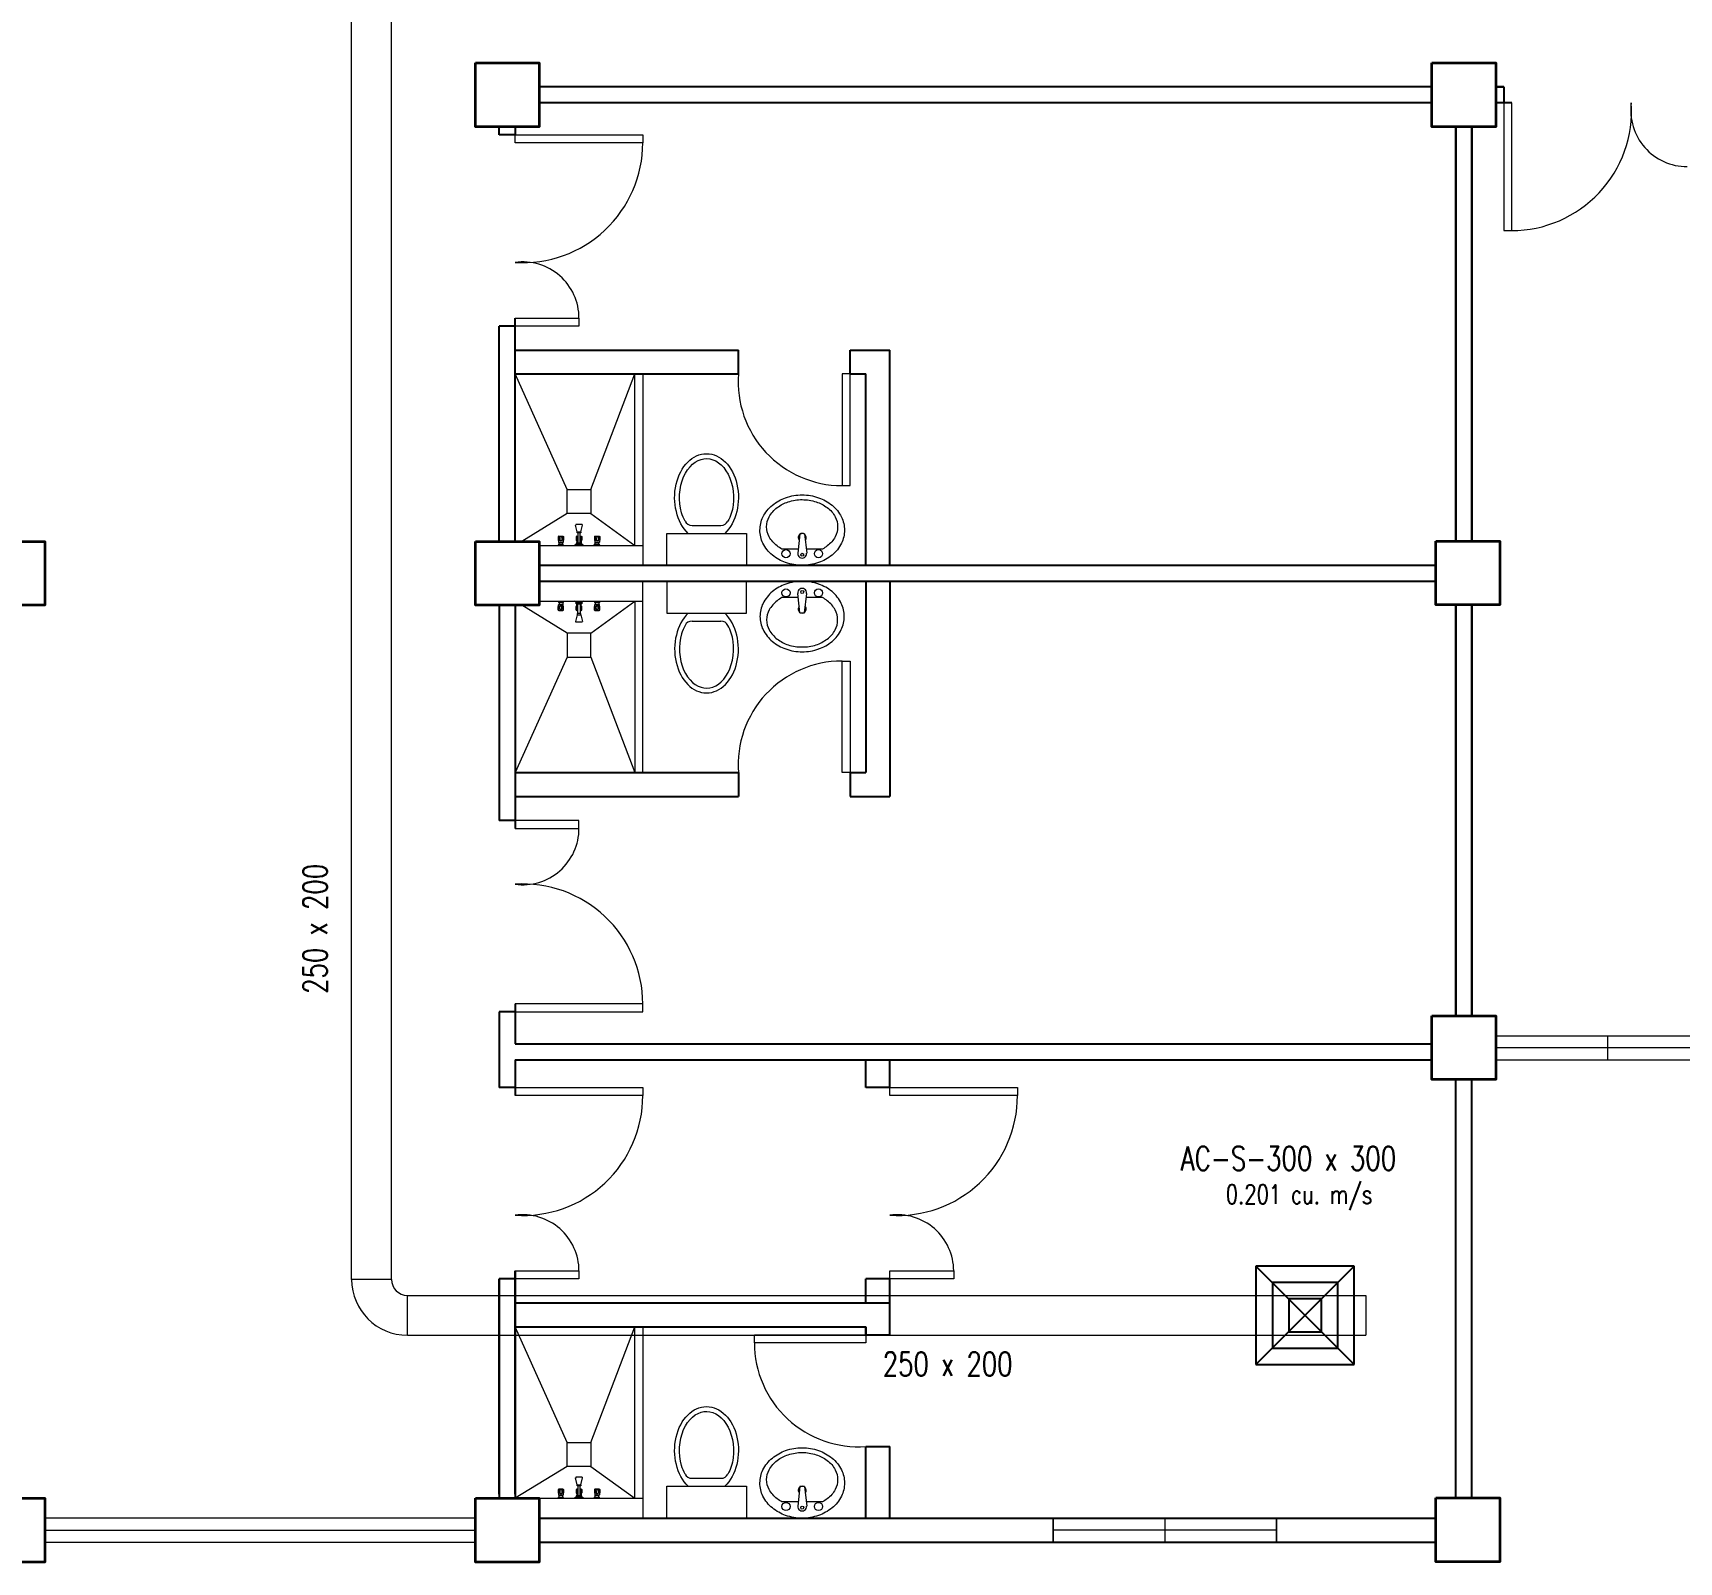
# Model space of a CAD drawing. Header units: millimetres. Extents: x 3 to 421, y 1 to 233.
# Drawn here: x 20.54 to 30.87, y 17.74 to 27.33 of the extents above; entities that cross this region are included whole.
import ezdxf

# ---------------------------------------------------------------- set-up
doc = ezdxf.new("R2010")
doc.units = ezdxf.units.MM
doc.header["$MEASUREMENT"] = 0
doc.layers.add('ahu line', color=150, linetype='Continuous', lineweight=20)
for name, color, linetype in [('diffuser', 7, 'Continuous'), ('ducting label', 7, 'Continuous'), ('Legends', 7, 'Continuous')]:
    doc.layers.add(name, color=color, linetype=linetype)
doc.styles.add('Arch-Dim', font='simplex.shx', dxfattribs={"width": 0.75})

# ---------------------------------------------------------------- blocks, each defined once
blk = doc.blocks.new('AC-S-12')
at = {"layer": 'diffuser', "color": 30}
for p, q in [((-0.15, 0.15), (0.15, -0.15)), ((0.15, 0.15), (-0.15, -0.15)), ((-0.15, 0.15), (-0.15, -0.15)), ((0.15, 0.15), (-0.15, 0.15)), ((0.15, -0.15), (0.15, 0.15)), ((-0.1, 0.1), (-0.1, -0.1)), ((0.1, 0.1), (-0.1, 0.1)), ((0.1, -0.1), (0.1, 0.1)), ((-0.05, 0.05), (-0.05, -0.05)), ((0.05, 0.05), (-0.05, 0.05)), ((0.05, -0.05), (0.05, 0.05)), ((-0.05, -0.05), (0.05, -0.05)), ((-0.1, -0.1), (0.1, -0.1)), ((-0.15, -0.15), (0.15, -0.15))]:
    blk.add_line(p, q, dxfattribs=at)
for points in [[(-0.3582, 0.3582, 0, 0.0447, 0), (-0.2951, 0.295, 0, 0, 0), (-0.15, 0.15, 0, 0, 0)], [(0.3582, 0.3582, 0, 0.0447, 0), (0.2951, 0.295, 0, 0, 0), (0.15, 0.15, 0, 0, 0)], [(-0.3582, -0.3582, 0, 0.0447, 0), (-0.2951, -0.295, 0, 0, 0), (-0.15, -0.15, 0, 0, 0)], [(0.3582, -0.3582, 0, 0.0447, 0), (0.2951, -0.295, 0, 0, 0), (0.15, -0.15, 0, 0, 0)]]:
    blk.add_lwpolyline(points, format="xyseb", dxfattribs=at)
blk = doc.blocks.new('fcu')
at = {"layer": 'diffuser', "xscale": 2.052644456280903, "yscale": 2.052644456280903, "zscale": 2.052644456280903}
blk.add_blockref('AC-S-12', (0, 0), dxfattribs=at)

msp = doc.modelspace()

# ---------------------------------------------------------------- linework, layer by layer
at = {"color": 8, "linetype": 'ByBlock', "lineweight": 25}
for p, q in [((29.32, 26.987), (23.72, 26.987)), ((29.77, 26.987), (29.72, 26.987)), ((29.72, 26.987), (29.77, 26.987)), ((29.77, 26.987), (29.77, 26.887)), ((29.32, 26.887), (23.72, 26.887)), ((29.82, 26.887), (29.72, 26.887)), ((23.47, 26.687), (23.47, 26.737)), ((23.57, 26.687), (23.47, 26.687)), ((23.57, 26.737), (23.57, 26.687)), ((29.47, 24.139), (29.47, 26.737)), ((29.47, 26.737), (29.47, 24.139)), ((29.57, 24.139), (29.57, 26.737)), ((29.57, 26.737), (29.57, 24.139)), ((23.57, 24.137), (23.57, 25.537)), ((23.47, 24.137), (23.47, 25.487)), ((23.57, 25.487), (23.47, 25.487)), ((23.47, 24.137), (23.47, 25.487)), ((23.72, 23.987), (29.345, 23.987)), ((23.72, 23.887), (29.345, 23.887)), ((23.47, 23.737), (23.47, 22.387)), ((23.57, 23.737), (23.57, 22.337)), ((29.47, 21.162), (29.47, 23.739)), ((29.47, 23.739), (29.47, 21.162)), ((29.57, 21.162), (29.57, 23.739)), ((29.57, 23.739), (29.57, 21.162)), ((23.57, 22.387), (23.47, 22.387)), ((23.47, 21.187), (23.47, 20.937)), ((23.57, 21.187), (23.47, 21.187)), ((23.57, 21.237), (23.57, 20.987)), ((23.57, 20.987), (29.32, 20.987)), ((23.47, 20.937), (23.47, 20.712)), ((23.57, 20.887), (23.57, 20.662)), ((23.57, 20.887), (29.32, 20.887)), ((29.47, 18.139), (29.47, 20.762)), ((29.57, 18.139), (29.57, 20.762)), ((23.57, 20.712), (23.47, 20.712)), ((23.57, 19.562), (23.57, 18.137)), ((23.57, 18.162), (23.57, 19.562)), ((23.47, 19.512), (23.47, 18.137)), ((23.47, 18.162), (23.47, 19.512)), ((23.57, 19.512), (23.47, 19.512)), ((23.47, 18.162), (23.47, 19.512)), ((23.72, 18.012), (29.345, 18.012)), ((23.72, 17.862), (29.345, 17.862))]:
    msp.add_line(p, q, dxfattribs=at)
at = {"color": 8, "linetype": 'ByBlock', "lineweight": 25, "ltscale": 0.3}
for p, q in [((23.57, 25.337), (24.97, 25.337)), ((24.97, 25.187), (24.97, 25.337)), ((25.67, 25.337), (25.92, 25.337)), ((25.67, 25.187), (25.67, 25.337)), ((25.92, 23.987), (25.92, 25.337)), ((23.57, 25.187), (24.97, 25.187)), ((25.67, 25.187), (25.77, 25.187)), ((25.77, 23.987), (25.77, 25.187)), ((25.77, 23.887), (25.77, 22.687)), ((25.92, 23.887), (25.92, 22.537)), ((23.57, 22.687), (24.97, 22.687)), ((24.97, 22.687), (24.97, 22.537)), ((25.67, 22.687), (25.77, 22.687)), ((25.67, 22.687), (25.67, 22.537)), ((23.57, 22.537), (24.97, 22.537)), ((25.67, 22.537), (25.92, 22.537))]:
    msp.add_line(p, q, dxfattribs=at)
at = {"color": 8, "linetype": 'ByBlock', "lineweight": 9, "ltscale": 0.3}
for p, q in [((23.895, 24.462), (23.57, 25.187)), ((24.045, 24.462), (24.32, 25.187)), ((23.895, 24.312), (23.611, 24.137)), ((24.045, 24.312), (24.32, 24.112)), ((24.045, 23.562), (24.32, 23.762)), ((23.895, 23.562), (23.611, 23.737)), ((23.895, 23.412), (23.57, 22.687)), ((24.045, 23.412), (24.32, 22.687)), ((23.895, 18.487), (23.57, 19.212)), ((24.045, 18.487), (24.32, 19.212)), ((23.895, 18.337), (23.57, 18.137)), ((24.045, 18.337), (24.32, 18.137))]:
    msp.add_line(p, q, dxfattribs=at)
at = {"color": 8, "linetype": 'ByBlock', "lineweight": 9}
for p, q in [((23.47, 24.187), (23.47, 24.137)), ((23.57, 24.237), (23.57, 24.137)), ((23.72, 24.112), (24.37, 24.112)), ((23.72, 23.762), (24.37, 23.762)), ((29.72, 21.037), (32.47, 21.037)), ((31.12, 20.962), (29.72, 20.962)), ((30.42, 21.037), (30.42, 20.887)), ((29.72, 20.887), (32.57, 20.887)), ((23.72, 18.137), (24.37, 18.137)), ((23.32, 18.012), (20.62, 18.012)), ((26.945, 18.012), (26.945, 17.862)), ((27.645, 18.012), (27.645, 17.862)), ((28.345, 17.862), (28.345, 18.012)), ((20.62, 17.937), (23.32, 17.937)), ((28.345, 17.937), (26.945, 17.937)), ((20.62, 17.862), (23.32, 17.862))]:
    msp.add_line(p, q, dxfattribs=at)
at = {"color": 8, "lineweight": 9}
for p, q in [((23.843, 24.169), (23.84, 24.167)), ((23.84, 24.167), (23.873, 24.167)), ((23.84, 24.167), (23.84, 24.145)), ((23.843, 24.17), (23.869, 24.17)), ((23.843, 24.17), (23.843, 24.169)), ((23.843, 24.169), (23.869, 24.169)), ((23.869, 24.17), (23.869, 24.169)), ((23.869, 24.169), (23.873, 24.167)), ((23.873, 24.167), (23.873, 24.145)), ((23.958, 24.197), (23.949, 24.239)), ((23.989, 24.244), (23.951, 24.244)), ((23.957, 24.169), (23.953, 24.167)), ((23.953, 24.167), (23.962, 24.167)), ((23.953, 24.167), (23.953, 24.145)), ((23.957, 24.17), (23.962, 24.17)), ((23.957, 24.17), (23.957, 24.169)), ((23.957, 24.169), (23.962, 24.169)), ((23.958, 24.19), (23.958, 24.197)), ((23.958, 24.197), (23.982, 24.197)), ((23.958, 24.197), (23.982, 24.197)), ((23.982, 24.19), (23.958, 24.19)), ((23.962, 24.19), (23.962, 24.127)), ((23.977, 24.127), (23.977, 24.19)), ((23.977, 24.17), (23.983, 24.17)), ((23.977, 24.169), (23.983, 24.169)), ((23.977, 24.167), (23.987, 24.167)), ((23.982, 24.197), (23.991, 24.239)), ((23.982, 24.197), (23.982, 24.19)), ((23.983, 24.17), (23.983, 24.169)), ((23.983, 24.169), (23.987, 24.167)), ((23.987, 24.167), (23.987, 24.145)), ((24.07, 24.169), (24.067, 24.167)), ((24.067, 24.167), (24.067, 24.145)), ((24.067, 24.167), (24.1, 24.167)), ((24.07, 24.17), (24.07, 24.169)), ((24.07, 24.17), (24.097, 24.17)), ((24.07, 24.169), (24.097, 24.169)), ((24.097, 24.17), (24.097, 24.169)), ((24.097, 24.169), (24.1, 24.167)), ((24.1, 24.167), (24.1, 24.145)), ((24.52, 23.987), (24.52, 24.187)), ((24.52, 24.187), (25.02, 24.187)), ((24.679, 24.237), (24.86, 24.237)), ((25.02, 24.187), (25.02, 23.987)), ((25.355, 24.185), (25.342, 24.063)), ((25.384, 24.185), (25.398, 24.063)), ((23.839, 24.112), (23.843, 24.119)), ((23.839, 24.112), (23.873, 24.112)), ((23.839, 24.112), (23.873, 24.112)), ((23.839, 24.112), (23.839, 24.112)), ((23.84, 24.145), (23.842, 24.141)), ((23.842, 24.139), (23.842, 24.133)), ((23.842, 24.133), (23.843, 24.131)), ((23.842, 24.133), (23.87, 24.133)), ((23.843, 24.158), (23.843, 24.146)), ((23.843, 24.145), (23.85, 24.145)), ((23.843, 24.131), (23.87, 24.131)), ((23.843, 24.119), (23.87, 24.119)), ((23.845, 24.119), (23.845, 24.131)), ((23.85, 24.158), (23.85, 24.146)), ((23.862, 24.158), (23.862, 24.146)), ((23.869, 24.145), (23.862, 24.145)), ((23.868, 24.119), (23.868, 24.131)), ((23.869, 24.158), (23.869, 24.146)), ((23.87, 24.139), (23.87, 24.133)), ((23.87, 24.133), (23.87, 24.131)), ((23.873, 24.112), (23.87, 24.119)), ((23.873, 24.145), (23.871, 24.141)), ((23.873, 24.112), (23.873, 24.112)), ((23.953, 24.118), (23.941, 24.112)), ((23.941, 24.112), (23.999, 24.112)), ((23.953, 24.145), (23.955, 24.141)), ((23.987, 24.127), (23.953, 24.127)), ((23.953, 24.127), (23.953, 24.118)), ((23.987, 24.118), (23.953, 24.118)), ((23.953, 24.118), (23.987, 24.118)), ((23.956, 24.139), (23.956, 24.133)), ((23.956, 24.133), (23.962, 24.133)), ((23.956, 24.133), (23.957, 24.131)), ((23.957, 24.158), (23.957, 24.146)), ((23.957, 24.145), (23.962, 24.145)), ((23.957, 24.131), (23.962, 24.131)), ((23.959, 24.127), (23.959, 24.131)), ((23.962, 24.127), (23.977, 24.127)), ((23.983, 24.145), (23.977, 24.145)), ((23.977, 24.133), (23.984, 24.133)), ((23.977, 24.131), (23.983, 24.131)), ((23.981, 24.127), (23.981, 24.131)), ((23.983, 24.158), (23.983, 24.146)), ((23.984, 24.133), (23.983, 24.131)), ((23.987, 24.145), (23.984, 24.141)), ((23.984, 24.139), (23.984, 24.133)), ((23.987, 24.118), (23.987, 24.127)), ((23.999, 24.112), (23.987, 24.118)), ((24.066, 24.113), (24.07, 24.119)), ((24.066, 24.113), (24.066, 24.112)), ((24.066, 24.113), (24.101, 24.113)), ((24.066, 24.112), (24.101, 24.112)), ((24.067, 24.145), (24.069, 24.141)), ((24.07, 24.158), (24.07, 24.146)), ((24.07, 24.145), (24.078, 24.145)), ((24.07, 24.139), (24.07, 24.133)), ((24.07, 24.133), (24.098, 24.133)), ((24.07, 24.133), (24.07, 24.131)), ((24.07, 24.131), (24.097, 24.131)), ((24.07, 24.119), (24.097, 24.119)), ((24.072, 24.119), (24.072, 24.131)), ((24.077, 24.158), (24.077, 24.146)), ((24.097, 24.145), (24.089, 24.145)), ((24.09, 24.158), (24.09, 24.146)), ((24.095, 24.119), (24.095, 24.131)), ((24.097, 24.158), (24.097, 24.146)), ((24.098, 24.133), (24.097, 24.131)), ((24.101, 24.113), (24.097, 24.119)), ((24.1, 24.145), (24.098, 24.141)), ((24.098, 24.139), (24.098, 24.133)), ((24.101, 24.113), (24.101, 24.112)), ((25.02, 23.987), (24.52, 23.987)), ((24.52, 23.887), (24.52, 23.687)), ((25.02, 23.887), (24.52, 23.887)), ((25.02, 23.687), (25.02, 23.887)), ((23.839, 23.762), (23.873, 23.762)), ((23.839, 23.761), (23.839, 23.762)), ((23.839, 23.761), (23.873, 23.761)), ((23.839, 23.761), (23.843, 23.754)), ((23.843, 23.754), (23.87, 23.754)), ((23.845, 23.754), (23.845, 23.742)), ((23.868, 23.754), (23.868, 23.742)), ((23.873, 23.761), (23.87, 23.754)), ((23.873, 23.761), (23.873, 23.762)), ((23.953, 23.756), (23.941, 23.762)), ((23.941, 23.762), (23.999, 23.762)), ((23.987, 23.756), (23.953, 23.756)), ((23.953, 23.746), (23.953, 23.756)), ((23.953, 23.756), (23.987, 23.756)), ((23.999, 23.762), (23.987, 23.756)), ((23.987, 23.756), (23.987, 23.746)), ((24.066, 23.761), (24.066, 23.762)), ((24.066, 23.762), (24.101, 23.762)), ((24.066, 23.761), (24.07, 23.754)), ((24.066, 23.761), (24.101, 23.761)), ((24.07, 23.754), (24.097, 23.754)), ((24.072, 23.754), (24.072, 23.742)), ((24.095, 23.754), (24.095, 23.742)), ((24.101, 23.761), (24.097, 23.754)), ((24.101, 23.761), (24.101, 23.762)), ((25.355, 23.689), (25.342, 23.811)), ((25.384, 23.689), (25.398, 23.811)), ((23.84, 23.728), (23.842, 23.732)), ((23.84, 23.706), (23.84, 23.728)), ((23.84, 23.706), (23.873, 23.706)), ((23.843, 23.705), (23.84, 23.706)), ((23.842, 23.74), (23.843, 23.742)), ((23.842, 23.74), (23.87, 23.74)), ((23.842, 23.734), (23.842, 23.74)), ((23.843, 23.742), (23.87, 23.742)), ((23.843, 23.728), (23.85, 23.728)), ((23.843, 23.715), (23.843, 23.727)), ((23.843, 23.705), (23.869, 23.705)), ((23.843, 23.703), (23.843, 23.705)), ((23.843, 23.703), (23.869, 23.703)), ((23.85, 23.715), (23.85, 23.727)), ((23.869, 23.728), (23.862, 23.728)), ((23.862, 23.715), (23.862, 23.727)), ((23.869, 23.715), (23.869, 23.727)), ((23.869, 23.705), (23.873, 23.706)), ((23.869, 23.703), (23.869, 23.705)), ((23.87, 23.74), (23.87, 23.742)), ((23.87, 23.734), (23.87, 23.74)), ((23.873, 23.728), (23.871, 23.732)), ((23.873, 23.706), (23.873, 23.728)), ((23.958, 23.676), (23.949, 23.634)), ((23.987, 23.746), (23.953, 23.746)), ((23.953, 23.728), (23.955, 23.732)), ((23.953, 23.706), (23.953, 23.728)), ((23.953, 23.706), (23.962, 23.706)), ((23.957, 23.705), (23.953, 23.706)), ((23.956, 23.74), (23.957, 23.742)), ((23.956, 23.74), (23.962, 23.74)), ((23.956, 23.734), (23.956, 23.74)), ((23.957, 23.742), (23.962, 23.742)), ((23.957, 23.728), (23.962, 23.728)), ((23.957, 23.715), (23.957, 23.727)), ((23.957, 23.705), (23.962, 23.705)), ((23.957, 23.703), (23.957, 23.705)), ((23.957, 23.703), (23.962, 23.703)), ((23.958, 23.684), (23.958, 23.676)), ((23.982, 23.684), (23.958, 23.684)), ((23.958, 23.676), (23.982, 23.676)), ((23.958, 23.676), (23.982, 23.676)), ((23.959, 23.746), (23.959, 23.742)), ((23.962, 23.684), (23.962, 23.746)), ((23.962, 23.746), (23.977, 23.746)), ((23.977, 23.746), (23.977, 23.684)), ((23.977, 23.742), (23.983, 23.742)), ((23.977, 23.74), (23.984, 23.74)), ((23.983, 23.728), (23.977, 23.728)), ((23.977, 23.706), (23.987, 23.706)), ((23.977, 23.705), (23.983, 23.705)), ((23.977, 23.703), (23.983, 23.703)), ((23.981, 23.746), (23.981, 23.742)), ((23.982, 23.676), (23.982, 23.684)), ((23.982, 23.676), (23.991, 23.634)), ((23.984, 23.74), (23.983, 23.742)), ((23.983, 23.715), (23.983, 23.727)), ((23.983, 23.705), (23.987, 23.706)), ((23.983, 23.703), (23.983, 23.705)), ((23.984, 23.734), (23.984, 23.74)), ((23.987, 23.728), (23.984, 23.732)), ((23.987, 23.706), (23.987, 23.728)), ((24.067, 23.728), (24.069, 23.732)), ((24.067, 23.706), (24.067, 23.728)), ((24.07, 23.705), (24.067, 23.706)), ((24.067, 23.706), (24.1, 23.706)), ((24.07, 23.742), (24.097, 23.742)), ((24.07, 23.74), (24.07, 23.742)), ((24.07, 23.734), (24.07, 23.74)), ((24.07, 23.74), (24.098, 23.74)), ((24.07, 23.728), (24.078, 23.728)), ((24.07, 23.715), (24.07, 23.727)), ((24.07, 23.703), (24.07, 23.705)), ((24.07, 23.705), (24.097, 23.705)), ((24.07, 23.703), (24.097, 23.703)), ((24.077, 23.715), (24.077, 23.727)), ((24.097, 23.728), (24.089, 23.728)), ((24.09, 23.715), (24.09, 23.727)), ((24.098, 23.74), (24.097, 23.742)), ((24.097, 23.715), (24.097, 23.727)), ((24.097, 23.705), (24.1, 23.706)), ((24.097, 23.703), (24.097, 23.705)), ((24.098, 23.734), (24.098, 23.74)), ((24.1, 23.728), (24.098, 23.732)), ((24.1, 23.706), (24.1, 23.728)), ((24.52, 23.687), (25.02, 23.687)), ((23.989, 23.63), (23.951, 23.63)), ((24.679, 23.637), (24.86, 23.637)), ((23.843, 18.194), (23.84, 18.192)), ((23.84, 18.192), (23.873, 18.192)), ((23.84, 18.192), (23.84, 18.17)), ((23.843, 18.195), (23.869, 18.195)), ((23.843, 18.195), (23.843, 18.194)), ((23.843, 18.194), (23.869, 18.194)), ((23.843, 18.183), (23.843, 18.171)), ((23.85, 18.183), (23.85, 18.171)), ((23.862, 18.183), (23.862, 18.171)), ((23.869, 18.195), (23.869, 18.194)), ((23.869, 18.194), (23.873, 18.192)), ((23.869, 18.183), (23.869, 18.171)), ((23.873, 18.192), (23.873, 18.17)), ((23.958, 18.222), (23.949, 18.264)), ((23.989, 18.269), (23.951, 18.269)), ((23.957, 18.194), (23.953, 18.192)), ((23.953, 18.192), (23.962, 18.192)), ((23.953, 18.192), (23.953, 18.17)), ((23.957, 18.195), (23.962, 18.195)), ((23.957, 18.195), (23.957, 18.194)), ((23.957, 18.194), (23.962, 18.194)), ((23.957, 18.183), (23.957, 18.171)), ((23.958, 18.215), (23.958, 18.222)), ((23.958, 18.222), (23.982, 18.222)), ((23.958, 18.222), (23.982, 18.222)), ((23.982, 18.215), (23.958, 18.215)), ((23.962, 18.215), (23.962, 18.152)), ((23.977, 18.152), (23.977, 18.215)), ((23.977, 18.195), (23.983, 18.195)), ((23.977, 18.194), (23.983, 18.194)), ((23.977, 18.192), (23.987, 18.192)), ((23.982, 18.222), (23.991, 18.264)), ((23.982, 18.222), (23.982, 18.215)), ((23.983, 18.195), (23.983, 18.194)), ((23.983, 18.194), (23.987, 18.192)), ((23.983, 18.183), (23.983, 18.171)), ((23.987, 18.192), (23.987, 18.17)), ((24.07, 18.194), (24.067, 18.192)), ((24.067, 18.192), (24.067, 18.17)), ((24.067, 18.192), (24.1, 18.192)), ((24.07, 18.195), (24.07, 18.194)), ((24.07, 18.195), (24.097, 18.195)), ((24.07, 18.194), (24.097, 18.194)), ((24.07, 18.183), (24.07, 18.171)), ((24.077, 18.183), (24.077, 18.171)), ((24.09, 18.183), (24.09, 18.171)), ((24.097, 18.195), (24.097, 18.194)), ((24.097, 18.194), (24.1, 18.192)), ((24.097, 18.183), (24.097, 18.171)), ((24.1, 18.192), (24.1, 18.17)), ((24.52, 18.012), (24.52, 18.212)), ((24.52, 18.212), (25.02, 18.212)), ((24.679, 18.262), (24.86, 18.262)), ((25.02, 18.212), (25.02, 18.012)), ((25.355, 18.21), (25.342, 18.088)), ((25.384, 18.21), (25.398, 18.088)), ((23.839, 18.137), (23.843, 18.144)), ((23.839, 18.137), (23.873, 18.137)), ((23.839, 18.137), (23.873, 18.137)), ((23.839, 18.137), (23.839, 18.137)), ((23.84, 18.17), (23.842, 18.166)), ((23.842, 18.164), (23.842, 18.158)), ((23.842, 18.158), (23.843, 18.156)), ((23.842, 18.158), (23.87, 18.158)), ((23.843, 18.17), (23.85, 18.17)), ((23.843, 18.156), (23.87, 18.156)), ((23.843, 18.144), (23.87, 18.144)), ((23.845, 18.144), (23.845, 18.156)), ((23.869, 18.17), (23.862, 18.17)), ((23.868, 18.144), (23.868, 18.156)), ((23.87, 18.164), (23.87, 18.158)), ((23.87, 18.158), (23.87, 18.156)), ((23.873, 18.137), (23.87, 18.144)), ((23.873, 18.17), (23.871, 18.166)), ((23.873, 18.137), (23.873, 18.137)), ((23.953, 18.143), (23.941, 18.137)), ((23.941, 18.137), (23.999, 18.137)), ((23.953, 18.17), (23.955, 18.166)), ((23.987, 18.152), (23.953, 18.152)), ((23.953, 18.152), (23.953, 18.143)), ((23.987, 18.143), (23.953, 18.143)), ((23.953, 18.143), (23.987, 18.143)), ((23.956, 18.164), (23.956, 18.158)), ((23.956, 18.158), (23.962, 18.158)), ((23.956, 18.158), (23.957, 18.156)), ((23.957, 18.17), (23.962, 18.17)), ((23.957, 18.156), (23.962, 18.156)), ((23.959, 18.152), (23.959, 18.156)), ((23.962, 18.152), (23.977, 18.152)), ((23.983, 18.17), (23.977, 18.17)), ((23.977, 18.158), (23.984, 18.158)), ((23.977, 18.156), (23.983, 18.156)), ((23.981, 18.152), (23.981, 18.156)), ((23.984, 18.158), (23.983, 18.156)), ((23.987, 18.17), (23.984, 18.166)), ((23.984, 18.164), (23.984, 18.158)), ((23.987, 18.143), (23.987, 18.152)), ((23.999, 18.137), (23.987, 18.143)), ((24.066, 18.138), (24.07, 18.144)), ((24.066, 18.138), (24.066, 18.137)), ((24.066, 18.138), (24.101, 18.138)), ((24.066, 18.137), (24.101, 18.137)), ((24.067, 18.17), (24.069, 18.166)), ((24.07, 18.17), (24.078, 18.17)), ((24.07, 18.164), (24.07, 18.158)), ((24.07, 18.158), (24.098, 18.158)), ((24.07, 18.158), (24.07, 18.156)), ((24.07, 18.156), (24.097, 18.156)), ((24.07, 18.144), (24.097, 18.144)), ((24.072, 18.144), (24.072, 18.156)), ((24.097, 18.17), (24.089, 18.17)), ((24.095, 18.144), (24.095, 18.156)), ((24.098, 18.158), (24.097, 18.156)), ((24.101, 18.138), (24.097, 18.144)), ((24.1, 18.17), (24.098, 18.166)), ((24.098, 18.164), (24.098, 18.158)), ((24.101, 18.138), (24.101, 18.137)), ((25.02, 18.012), (24.52, 18.012))]:
    msp.add_line(p, q, dxfattribs=at)
at = {"color": 8, "linetype": 'Continuous', "lineweight": 25}
for p, q in [((25.77, 20.712), (25.77, 20.887)), ((25.92, 20.712), (25.92, 20.887)), ((25.92, 20.712), (25.77, 20.712)), ((25.77, 19.362), (25.77, 19.512)), ((25.92, 19.512), (25.77, 19.512)), ((25.92, 19.362), (25.92, 19.512)), ((25.77, 19.212), (25.77, 19.162)), ((25.77, 19.162), (25.92, 19.162)), ((25.77, 18.462), (25.92, 18.462))]:
    msp.add_line(p, q, dxfattribs=at)
at = {"color": 8, "lineweight": 25, "ltscale": 0.3}
for p, q in [((23.57, 19.362), (25.92, 19.362)), ((25.67, 19.362), (25.92, 19.362)), ((25.92, 19.162), (25.92, 19.362)), ((23.57, 19.212), (25.77, 19.212)), ((25.67, 19.212), (25.77, 19.212)), ((25.77, 19.162), (25.77, 19.212)), ((25.77, 18.012), (25.77, 18.462)), ((25.92, 18.012), (25.92, 18.462))]:
    msp.add_line(p, q, dxfattribs=at)
at = {"color": 8, "linetype": 'ByBlock', "lineweight": 35}
for points in [[(23.32, 27.137), (23.72, 27.137), (23.72, 26.737), (23.32, 26.737)], [(29.32, 27.137), (29.72, 27.137), (29.72, 26.737), (29.32, 26.737)], [(20.22, 24.137), (20.62, 24.137), (20.62, 23.737), (20.22, 23.737)], [(23.32, 24.137), (23.72, 24.137), (23.72, 23.737), (23.32, 23.737)], [(29.345, 24.139), (29.745, 24.139), (29.745, 23.739), (29.345, 23.739)], [(29.32, 21.162), (29.72, 21.162), (29.72, 20.762), (29.32, 20.762)], [(20.22, 18.137), (20.62, 18.137), (20.62, 17.737), (20.22, 17.737)], [(23.32, 18.137), (23.72, 18.137), (23.72, 17.737), (23.32, 17.737)], [(29.345, 18.139), (29.745, 18.139), (29.745, 17.739), (29.345, 17.739)]]:
    msp.add_lwpolyline(points, close=True, dxfattribs=at)
at = {"color": 8, "lineweight": 13, "ltscale": 0.03}
for points in [[(29.82, 26.887), (29.77, 26.887), (29.77, 26.087), (29.82, 26.087)], [(23.57, 26.637), (23.57, 26.687), (24.37, 26.687), (24.37, 26.637)], [(23.57, 25.487), (23.57, 25.537), (23.97, 25.537), (23.97, 25.487)], [(25.67, 25.187), (25.62, 25.187), (25.62, 24.487), (25.67, 24.487)], [(25.67, 22.687), (25.62, 22.687), (25.62, 23.387), (25.67, 23.387)], [(23.57, 22.387), (23.57, 22.337), (23.97, 22.337), (23.97, 22.387)], [(23.57, 21.237), (23.57, 21.187), (24.37, 21.187), (24.37, 21.237)], [(23.57, 20.662), (23.57, 20.712), (24.37, 20.712), (24.37, 20.662)], [(25.92, 20.662), (25.92, 20.712), (26.72, 20.712), (26.72, 20.662)], [(23.57, 19.512), (23.57, 19.562), (23.97, 19.562), (23.97, 19.512)], [(25.92, 19.512), (25.92, 19.562), (26.32, 19.562), (26.32, 19.512)], [(25.77, 19.162), (25.77, 19.112), (25.07, 19.112), (25.07, 19.162)]]:
    msp.add_lwpolyline(points, close=True, dxfattribs=at)
at = {"color": 8, "linetype": 'ByBlock', "lineweight": 9, "ltscale": 0.3}
for points in [[(24.32, 24.112), (24.32, 25.187), (24.37, 25.187), (24.37, 23.987), (24.37, 23.987)], [(24.32, 23.762), (24.32, 22.687), (24.37, 22.687), (24.37, 23.887), (24.37, 23.887)], [(24.32, 18.137), (24.32, 19.212), (24.37, 19.212), (24.37, 18.012), (24.37, 18.012)]]:
    msp.add_lwpolyline(points, dxfattribs=at)
at = {"color": 8, "linetype": 'ByBlock', "lineweight": 9, "ltscale": 0.03}
for points in [[(24.045, 24.312), (23.895, 24.312), (23.895, 24.462), (24.045, 24.462)], [(24.045, 23.562), (23.895, 23.562), (23.895, 23.412), (24.045, 23.412)], [(24.045, 18.337), (23.895, 18.337), (23.895, 18.487), (24.045, 18.487)]]:
    msp.add_lwpolyline(points, close=True, dxfattribs=at)
at = {"color": 8, "lineweight": 9}
for points in [[(25.105, 24.208, -0.11576), (25.124, 24.29, -0.104047), (25.183, 24.364, -0.090875), (25.266, 24.411, -0.083344), (25.37, 24.429, -0.083344), (25.473, 24.411, -0.090875), (25.557, 24.364, -0.104047), (25.616, 24.29, -0.11576), (25.635, 24.208, -0.11576), (25.616, 24.125, -0.104047), (25.557, 24.051, -0.090875), (25.473, 24.004, -0.083344), (25.37, 23.987, -0.083344), (25.266, 24.004, -0.090875), (25.183, 24.051, -0.104047), (25.124, 24.125, -0.11576)], [(25.105, 18.233, -0.11576), (25.124, 18.315, -0.104047), (25.183, 18.389, -0.090875), (25.266, 18.436, -0.083344), (25.37, 18.454, -0.083344), (25.473, 18.436, -0.090875), (25.557, 18.389, -0.104047), (25.616, 18.315, -0.11576), (25.635, 18.233, -0.11576), (25.616, 18.15, -0.104047), (25.557, 18.076, -0.090875), (25.473, 18.029, -0.083344), (25.37, 18.012, -0.083344), (25.266, 18.029, -0.090875), (25.183, 18.076, -0.104047), (25.124, 18.15, -0.11576)]]:
    msp.add_lwpolyline(points, format="xyb", close=True, dxfattribs=at)
for points in [[(25.147, 24.229, -0.124838), (25.163, 24.291, -0.105788), (25.213, 24.349, -0.086697), (25.282, 24.385, -0.076776), (25.37, 24.399, -0.076776), (25.457, 24.385, -0.086697), (25.527, 24.349, -0.105788), (25.577, 24.291, -0.124838), (25.592, 24.229, -0.124838), (25.577, 24.166, -0.105788), (25.527, 24.109, -0.040067), (25.497, 24.089), (25.394, 24.089, -0.040067)], [(25.346, 24.089), (25.243, 24.089, -0.040067), (25.213, 24.109, -0.105788), (25.163, 24.166, -0.124838), (25.147, 24.229, -0.124838)], [(25.147, 23.645, 0.124838), (25.163, 23.582, 0.105788), (25.213, 23.525, 0.086697), (25.282, 23.488, 0.076776), (25.37, 23.475, 0.076776), (25.457, 23.488, 0.086697), (25.527, 23.525, 0.105788), (25.577, 23.582, 0.124838), (25.592, 23.645, 0.124838), (25.577, 23.707, 0.105788), (25.527, 23.765, 0.040067), (25.497, 23.785), (25.394, 23.785, 0.040067)], [(25.346, 23.785), (25.243, 23.785, 0.040067), (25.213, 23.765, 0.105788), (25.163, 23.707, 0.124838), (25.147, 23.645, 0.124838)], [(25.147, 18.254, -0.124838), (25.163, 18.316, -0.105788), (25.213, 18.374, -0.086697), (25.282, 18.41, -0.076776), (25.37, 18.424, -0.076776), (25.457, 18.41, -0.086697), (25.527, 18.374, -0.105788), (25.577, 18.316, -0.124838), (25.592, 18.254, -0.124838), (25.577, 18.191, -0.105788), (25.527, 18.134, -0.040067), (25.497, 18.114), (25.394, 18.114, -0.040067)], [(25.346, 18.114), (25.243, 18.114, -0.040067), (25.213, 18.134, -0.105788), (25.163, 18.191, -0.124838), (25.147, 18.254, -0.124838)]]:
    msp.add_lwpolyline(points, format="xyb", dxfattribs=at)
msp.add_lwpolyline([(26.945, 18.012), (28.345, 18.012), (28.345, 17.862), (26.945, 17.862)], close=True, dxfattribs=at)
for centre, radius in [((25.268, 24.06), 0.0255), ((25.37, 24.053), 0.0095), ((25.472, 24.06), 0.0255), ((25.268, 23.814), 0.0255), ((25.37, 23.82), 0.0095), ((25.472, 23.814), 0.0255), ((25.268, 18.085), 0.0255), ((25.37, 18.078), 0.0095), ((25.472, 18.085), 0.0255)]:
    msp.add_circle(centre, radius, dxfattribs=at)
at = {"color": 8, "lineweight": 13, "ltscale": 0.03}
for centre, radius, start, end in [((29.82, 26.838), 0.752, 270, 3.6952), ((30.92, 26.84), 0.353, 172.3719, 270), ((23.618, 26.637), 0.752, 266.3048, 0), ((23.617, 25.537), 0.353, 0, 97.6281), ((25.62, 25.139), 0.652, 175.7578, 270), ((25.62, 22.735), 0.652, 90, 184.2422), ((23.617, 22.337), 0.353, 262.3719, 0), ((23.618, 21.237), 0.752, 0, 93.6952), ((23.618, 20.662), 0.752, 266.3048, 0), ((25.968, 20.662), 0.752, 266.3048, 0), ((23.617, 19.562), 0.353, 0, 97.6281), ((25.967, 19.562), 0.353, 0, 97.6281), ((25.722, 19.112), 0.652, 180, 274.2422)]:
    msp.add_arc(centre, radius, start, end, dxfattribs=at)
at = {"color": 8, "lineweight": 9}
for centre, radius, start, end in [((24.679, 24.287), 0.05, 208.1501, 270), ((24.86, 24.287), 0.05, 270, 331.9916), ((25.37, 24.162), 0.025, 126.3068, 221.2022), ((25.37, 24.091), 0.0948, 81.2026, 98.7974), ((25.37, 24.162), 0.025, 71.3793, 108.6207), ((25.37, 24.162), 0.025, 318.7978, 53.6932), ((25.37, 24.06), 0.028, 173.7545, 6.2455), ((25.354, 23.617), 0.267, 109.0569, 129.8268), ((25.37, 23.57), 0.317, 90, 109.0569), ((25.37, 23.57), 0.317, 70.9431, 90), ((25.386, 23.617), 0.267, 50.1732, 70.9431), ((25.29, 23.666), 0.185, 153.5873, 180), ((25.329, 23.647), 0.228, 129.8268, 153.5873), ((25.37, 23.814), 0.028, 353.7545, 186.2455), ((25.411, 23.647), 0.228, 26.4127, 50.1732), ((25.449, 23.666), 0.185, 0, 26.4127), ((25.29, 23.666), 0.185, 180, 206.4127), ((25.37, 23.712), 0.025, 138.7978, 233.6932), ((25.37, 23.783), 0.0948, 261.2026, 278.7974), ((25.37, 23.712), 0.025, 251.3793, 288.6207), ((25.37, 23.712), 0.025, 306.3068, 41.2022), ((25.449, 23.666), 0.185, 333.5873, 0), ((24.679, 23.587), 0.05, 90, 151.8499), ((24.86, 23.587), 0.05, 28.0084, 90), ((25.329, 23.685), 0.228, 206.4127, 230.1732), ((25.411, 23.685), 0.228, 309.8268, 333.5873), ((25.354, 23.715), 0.267, 230.1732, 250.9431), ((25.37, 23.762), 0.317, 250.9431, 270), ((25.37, 23.762), 0.317, 270, 289.0569), ((25.386, 23.715), 0.267, 289.0569, 309.8268), ((24.679, 18.312), 0.05, 208.1501, 270), ((24.86, 18.312), 0.05, 270, 331.9916), ((25.37, 18.187), 0.025, 126.3068, 221.2022), ((25.37, 18.116), 0.0948, 81.2026, 98.7974), ((25.37, 18.187), 0.025, 71.3793, 108.6207), ((25.37, 18.187), 0.025, 318.7978, 53.6932), ((25.37, 18.085), 0.028, 173.7545, 6.2455)]:
    msp.add_arc(centre, radius, start, end, dxfattribs=at)
at = {"color": 8, "lineweight": 9, "extrusion": (0, 0, -1)}
for centre in [(24.77, 24.412), (24.77, 18.437)]:
    msp.add_ellipse(centre, major_axis=(0, -0.275), ratio=0.727273, start_param=0.612555, end_param=5.670631, dxfattribs=at)
at = {"color": 8, "lineweight": 9, "extrusion": (4.99074e-41, 2.88216e-41, -1)}
for centre, major_axis, start_param, end_param in [((23.831, 24.157), (0.00896, 0.00896), 0.011497, 0.722582), ((23.861, 24.158), (0.00738, 0.00738), 4.000472, 4.78527), ((23.856, 24.163), (0.00268, 0.00268), -1.497915, -0.073106), ((23.852, 24.158), (-0.00738, 0.00738), 1.497691, 2.282489), ((23.882, 24.157), (-0.00896, 0.00896), 5.560378, 6.271464), ((23.944, 24.157), (0.00896, 0.00896), 0.011497, 0.722582), ((23.996, 24.157), (0.00896, 0.00896), 3.989582, 4.700667), ((23.987, 24.24), (-0.00268, 0.00268), 1.354119, 2.724181), ((24.058, 24.157), (0.00896, 0.00896), 0.011497, 0.722582), ((24.088, 24.158), (0.00738, 0.00738), 4.000472, 4.78527), ((24.084, 24.163), (0.00268, 0.00268), -1.497915, -0.073106), ((24.079, 24.158), (-0.00738, 0.00738), 1.497691, 2.282489), ((24.109, 24.157), (-0.00896, 0.00896), 5.560378, 6.271464), ((23.828, 24.152), (-0.0118, 0.0118), 2.876824, 3.009049), ((23.839, 24.146), (-0.00268, 0.00268), 2.356082, 2.983721), ((23.838, 24.139), (-0.00268, 0.00268), 1.862141, 2.356082), ((23.854, 24.146), (0.00268, 0.00268), 3.299239, 3.926878), ((23.861, 24.151), (-0.00887, 0.00887), 4.509022, 4.870036), ((23.856, 24.144), (0.00268, 0.00268), 1.773938, 2.938226), ((23.851, 24.151), (-0.00887, 0.00887), 2.983721, 3.344735), ((23.859, 24.146), (0.00268, 0.00268), 0.785286, 1.412925), ((23.873, 24.146), (-0.00268, 0.00268), 4.870036, 5.497675), ((23.885, 24.152), (0.0118, 0.0118), 3.273911, 3.406137), ((23.874, 24.139), (-0.00268, 0.00268), 5.497675, 5.991616), ((23.942, 24.152), (-0.0118, 0.0118), 2.876824, 3.009049), ((23.952, 24.139), (0.00268, 0.00268), 0.291344, 0.785286), ((23.953, 24.146), (0.00268, 0.00268), 0.785286, 1.412925), ((23.987, 24.146), (0.00268, 0.00268), 3.299239, 3.926878), ((23.998, 24.152), (-0.0118, 0.0118), 4.844707, 4.976933), ((23.988, 24.139), (0.00268, 0.00268), 3.926878, 4.42082), ((24.055, 24.152), (0.0118, 0.0118), 1.306028, 1.438253), ((24.066, 24.139), (-0.00268, 0.00268), 1.862141, 2.356082), ((24.067, 24.146), (-0.00268, 0.00268), 2.356082, 2.983721), ((24.081, 24.146), (0.00268, 0.00268), 3.299239, 3.926878), ((24.088, 24.151), (-0.00887, 0.00887), 4.509022, 4.870036), ((24.084, 24.144), (0.00268, 0.00268), 1.773938, 2.938226), ((24.079, 24.151), (-0.00887, 0.00887), 2.983721, 3.344735), ((24.086, 24.146), (0.00268, 0.00268), 0.785286, 1.412925), ((24.1, 24.146), (-0.00268, 0.00268), 4.870036, 5.497675), ((24.112, 24.152), (0.0118, 0.0118), 3.273911, 3.406137), ((24.101, 24.139), (-0.00268, 0.00268), 5.497675, 5.991616), ((23.831, 18.182), (0.00896, 0.00896), 0.011497, 0.722582), ((23.861, 18.183), (0.00738, 0.00738), 4.000472, 4.78527), ((23.856, 18.188), (0.00268, 0.00268), -1.497915, -0.073106), ((23.852, 18.183), (-0.00738, 0.00738), 1.497691, 2.282489), ((23.882, 18.182), (-0.00896, 0.00896), 5.560378, 6.271464), ((23.944, 18.182), (0.00896, 0.00896), 0.011497, 0.722582), ((23.996, 18.182), (0.00896, 0.00896), 3.989582, 4.700667), ((23.987, 18.265), (-0.00268, 0.00268), 1.354119, 2.724181), ((24.058, 18.182), (0.00896, 0.00896), 0.011497, 0.722582), ((24.088, 18.183), (0.00738, 0.00738), 4.000472, 4.78527), ((24.084, 18.188), (0.00268, 0.00268), -1.497915, -0.073106), ((24.079, 18.183), (-0.00738, 0.00738), 1.497691, 2.282489), ((24.109, 18.182), (-0.00896, 0.00896), 5.560378, 6.271464), ((23.828, 18.177), (-0.0118, 0.0118), 2.876824, 3.009049), ((23.839, 18.171), (-0.00268, 0.00268), 2.356082, 2.983721), ((23.838, 18.164), (-0.00268, 0.00268), 1.862141, 2.356082), ((23.854, 18.171), (0.00268, 0.00268), 3.299239, 3.926878), ((23.861, 18.176), (-0.00887, 0.00887), 4.509022, 4.870036), ((23.856, 18.169), (0.00268, 0.00268), 1.773938, 2.938226), ((23.851, 18.176), (-0.00887, 0.00887), 2.983721, 3.344735), ((23.859, 18.171), (0.00268, 0.00268), 0.785286, 1.412925), ((23.873, 18.171), (-0.00268, 0.00268), 4.870036, 5.497675), ((23.885, 18.177), (0.0118, 0.0118), 3.273911, 3.406137), ((23.874, 18.164), (-0.00268, 0.00268), 5.497675, 5.991616), ((23.942, 18.177), (-0.0118, 0.0118), 2.876824, 3.009049), ((23.952, 18.164), (0.00268, 0.00268), 0.291344, 0.785286), ((23.953, 18.171), (0.00268, 0.00268), 0.785286, 1.412925), ((23.987, 18.171), (0.00268, 0.00268), 3.299239, 3.926878), ((23.998, 18.177), (-0.0118, 0.0118), 4.844707, 4.976933), ((23.988, 18.164), (0.00268, 0.00268), 3.926878, 4.42082), ((24.055, 18.177), (0.0118, 0.0118), 1.306028, 1.438253), ((24.066, 18.164), (-0.00268, 0.00268), 1.862141, 2.356082), ((24.067, 18.171), (-0.00268, 0.00268), 2.356082, 2.983721), ((24.081, 18.171), (0.00268, 0.00268), 3.299239, 3.926878), ((24.088, 18.176), (-0.00887, 0.00887), 4.509022, 4.870036), ((24.084, 18.169), (0.00268, 0.00268), 1.773938, 2.938226), ((24.079, 18.176), (-0.00887, 0.00887), 2.983721, 3.344735), ((24.086, 18.171), (0.00268, 0.00268), 0.785286, 1.412925), ((24.1, 18.171), (-0.00268, 0.00268), 4.870036, 5.497675), ((24.112, 18.177), (0.0118, 0.0118), 3.273911, 3.406137), ((24.101, 18.164), (-0.00268, 0.00268), 5.497675, 5.991616)]:
    msp.add_ellipse(centre, major_axis=major_axis, ratio=1, start_param=start_param, end_param=end_param, dxfattribs=at)
at = {"color": 8, "lineweight": 9}
for centre, major_axis, ratio, start_param, end_param in [((23.953, 24.24), (-0.00268, 0.00268), 1, -0.216453, 1.153609), ((23.831, 23.716), (0.00896, 0.00896), 1, -1.559299, -0.848214), ((23.828, 23.721), (0.0118, 0.0118), 1, -0.264769, -0.132543), ((23.838, 23.734), (0.00268, -0.00268), 1, 0.291344, 0.785286), ((23.839, 23.727), (0.00268, 0.00268), 1, -0.785511, -0.157871), ((23.854, 23.727), (0.00268, -0.00268), 1, 3.299239, 3.926878), ((23.861, 23.716), (0.00738, -0.00738), 1, 4.000472, 4.78527), ((23.861, 23.722), (0.00887, 0.00887), 1, 1.36743, 1.728443), ((23.856, 23.729), (0.00268, 0.00268), 1, 0.203142, 1.36743), ((23.856, 23.711), (0.00268, -0.00268), 1, 4.78527, 6.21008), ((23.851, 23.722), (0.00887, -0.00887), 1, 1.412925, 1.773938), ((23.852, 23.716), (0.00738, 0.00738), 1, 4.639283, 5.424081), ((23.859, 23.727), (0.00268, -0.00268), 1, 0.785286, 1.412925), ((23.873, 23.727), (0.00268, -0.00268), 1, 3.299239, 3.926878), ((23.882, 23.716), (0.00896, -0.00896), 1, 3.989582, 4.700667), ((23.874, 23.734), (0.00268, -0.00268), 1, 3.926878, 4.42082), ((23.885, 23.721), (0.0118, 0.0118), 1, 1.703115, 1.83534), ((23.944, 23.716), (0.00896, -0.00896), 1, 0.011497, 0.722582), ((23.952, 23.734), (0.00268, 0.00268), 1, -1.279452, -0.785511), ((23.942, 23.721), (0.0118, -0.0118), 1, 1.306028, 1.438253), ((23.953, 23.727), (0.00268, 0.00268), 1, -0.785511, -0.157871), ((23.987, 23.727), (0.00268, -0.00268), 1, 3.299239, 3.926878), ((23.996, 23.716), (0.00896, 0.00896), 1, 2.418785, 3.129871), ((23.988, 23.734), (0.00268, -0.00268), 1, 3.926878, 4.42082), ((23.998, 23.721), (0.0118, -0.0118), 1, 3.273911, 3.406137), ((24.058, 23.716), (0.00896, 0.00896), 1, -1.559299, -0.848214), ((24.066, 23.734), (0.00268, 0.00268), 1, -1.279452, -0.785511), ((24.055, 23.721), (0.0118, 0.0118), 1, -0.264769, -0.132543), ((24.067, 23.727), (0.00268, -0.00268), 1, 0.785286, 1.412925), ((24.081, 23.727), (0.00268, -0.00268), 1, 3.299239, 3.926878), ((24.088, 23.716), (0.00738, -0.00738), 1, 4.000472, 4.78527), ((24.088, 23.722), (0.00887, -0.00887), 1, 2.938226, 3.299239), ((24.084, 23.729), (0.00268, 0.00268), 1, 0.203142, 1.36743), ((24.084, 23.711), (0.00268, 0.00268), 1, 3.214474, 4.639283), ((24.079, 23.722), (0.00887, 0.00887), 1, -0.157871, 0.203142), ((24.079, 23.716), (0.00738, -0.00738), 1, 6.21008, 6.994878), ((24.086, 23.727), (0.00268, -0.00268), 1, 0.785286, 1.412925), ((24.112, 23.721), (0.0118, 0.0118), 1, 1.703115, 1.83534), ((24.1, 23.727), (0.00268, 0.00268), 1, 1.728443, 2.356082), ((24.109, 23.716), (0.00896, 0.00896), 1, 2.418785, 3.129871), ((24.101, 23.734), (0.00268, 0.00268), 1, 2.356082, 2.850023), ((24.77, 23.462), (0, 0.275), 0.727273, 0.612555, 5.670631), ((23.987, 23.633), (0.00268, -0.00268), 1, 6.066508, 7.43657), ((23.953, 18.265), (-0.00268, 0.00268), 1, -0.216453, 1.153609)]:
    msp.add_ellipse(centre, major_axis=major_axis, ratio=ratio, start_param=start_param, end_param=end_param, dxfattribs=at)
at = {"color": 8, "lineweight": 9, "extrusion": (4.99074e-41, -2.88216e-41, -1)}
msp.add_ellipse((23.953, 23.633), major_axis=(0.00268, 0.00268), ratio=1, start_param=2.92514, end_param=4.295202, dxfattribs=at)
at = {"color": 8, "lineweight": 9}
for points in [[(24.635, 24.263), (24.626, 24.28), (24.619, 24.298), (24.592, 24.389), (24.597, 24.476), (24.655, 24.608), (24.705, 24.649), (24.803, 24.662), (24.855, 24.636), (24.929, 24.525), (24.947, 24.442), (24.932, 24.328), (24.92, 24.293), (24.904, 24.263)], [(24.635, 23.61), (24.626, 23.594), (24.619, 23.576), (24.592, 23.485), (24.597, 23.397), (24.655, 23.266), (24.705, 23.225), (24.803, 23.211), (24.855, 23.237), (24.929, 23.348), (24.947, 23.432), (24.932, 23.546), (24.92, 23.581), (24.904, 23.61)], [(24.635, 18.288), (24.626, 18.305), (24.619, 18.323), (24.592, 18.414), (24.597, 18.501), (24.655, 18.633), (24.705, 18.674), (24.803, 18.687), (24.855, 18.661), (24.929, 18.55), (24.947, 18.467), (24.932, 18.353), (24.92, 18.318), (24.904, 18.288)]]:
    msp.add_open_spline(points, degree=3, knots=[0.937253, 0.937253, 0.937253, 0.937253, 1.185372, 1.185372, 2.113864, 2.113864, 3.042356, 3.042356, 3.970847, 3.970847, 4.899339, 4.899339, 5.346062, 5.346062, 5.346062, 5.346062], dxfattribs=at)
at = {"layer": 'ahu line', "linetype": 'Continuous'}
for p, q in [((22.544, 19.509), (22.544, 57.065)), ((22.794, 19.509), (22.794, 57.065)), ((22.794, 19.509), (22.544, 19.509)), ((22.894, 19.409), (28.905, 19.409)), ((22.894, 19.159), (22.894, 19.409)), ((28.905, 19.409), (28.905, 19.159)), ((22.894, 19.159), (28.905, 19.159))]:
    msp.add_line(p, q, dxfattribs=at)
for radius in [0.35, 0.1]:
    msp.add_arc((22.894, 19.509), radius, 180, 270, dxfattribs=at)

# ---------------------------------------------------------------- block references
at = {"layer": 'Legends', "linetype": 'Continuous', "lineweight": 25}
msp.add_blockref('fcu', (28.524, 19.284), dxfattribs=at)

# ---------------------------------------------------------------- texts
at = {"layer": 'ducting label', "color": 3, "linetype": 'Continuous', "lineweight": 25, "insert": (22.24, 21.3), "char_height": 0.15, "attachment_point": 1, "rotation": 90, "style": 'Arch-Dim'}
msp.add_mtext_dynamic_manual_height_columns('\\A1;250 x 200', width=1.19515, gutter_width=1.011, heights=[0], dxfattribs=at)
at = {"layer": 'ducting label', "color": 3, "linetype": 'Continuous', "lineweight": 25, "attachment_point": 1, "style": 'Arch-Dim'}
for s, width, insert, char_height in [('\\A1;AC-S-300 x 300', 1.719, (27.745, 20.343), 0.15), ('\\A1;0.201 cu. m/s', 1.719, (28.027, 20.103), 0.12), ('\\A1;250 x 200', 1.19515, (25.875, 19.054), 0.15)]:
    msp.add_mtext_dynamic_manual_height_columns(s, width=width, gutter_width=1.011, heights=[0], dxfattribs=dict(at, insert=insert, char_height=char_height))

doc.saveas('drawing.dxf')
